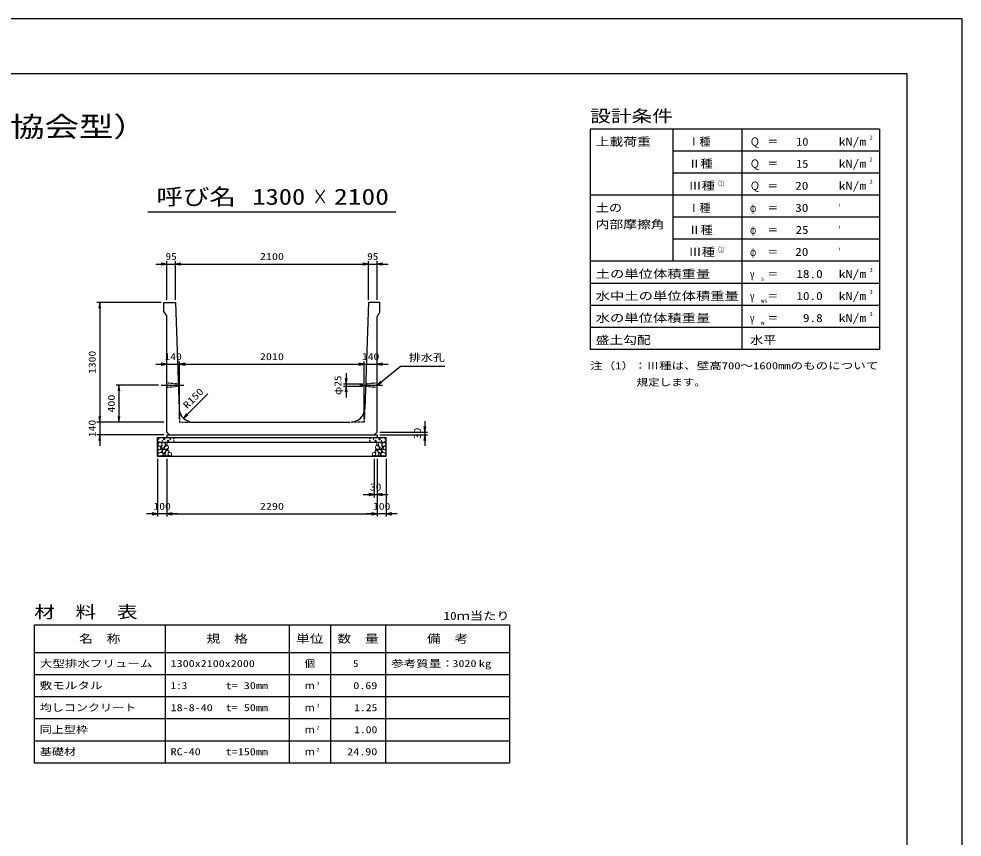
# Model space of a CAD drawing. Units: millimetres at full size. Extents: x 0 to 25230, y 0 to 17820.
# Drawn here: x 14960 to 25230, y 8910 to 17820 of the extents above; entities that cross this region are included whole.
import ezdxf
from ezdxf.enums import TextEntityAlignment as Align

# ---------------------------------------------------------------- set-up
doc = ezdxf.new("R2010")
doc.units = ezdxf.units.MM
doc.linetypes.add('CHAIN', pattern=[18.5, 12, -1.5, 3.5, -1.5])
doc.linetypes.add('DASHED_SPACED', pattern=[12, 6, -6])
for name, color, linetype, lineweight in [('0_2', 7, 'Continuous', 25), ('D-BMK', 2, 'CHAIN', 25), ('D-DCR-HCHn', 4, 'Continuous', 9), ('D-MTR-FRAM', 7, 'Continuous', 25), ('D-MTR-LINE', 7, 'Continuous', 25), ('D-STR-DIM', 7, 'Continuous', 25), ('D-STR-STRn', 1, 'Continuous', 25), ('D-TTL', 2, 'Continuous', 25), ('D-TTL-FRAM', 2, 'Continuous', 25), ('D-TTL-LINE', 7, 'Continuous', 25), ('D-TTL-TXT', 7, 'Continuous', 25)]:
    doc.layers.add(name, color=color, linetype=linetype, lineweight=lineweight)
for name, color, linetype in [('D-DOC', 7, 'Continuous'), ('D-MTR', 7, 'Continuous'), ('D-MTR-TXT', 7, 'Continuous')]:
    doc.layers.add(name, color=color, linetype=linetype)
doc.styles.add('ＭＳ ゴシック', font='')
doc.styles.get('ＭＳ ゴシック').set_extended_font_data('MS Gothic')

# ---------------------------------------------------------------- blocks, each defined once
blk = doc.blocks.new('open_arrow')
at = {"color": 0, "linetype": 'Continuous', "lineweight": -2}
blk.add_lwpolyline([(7.5, 1.25), (0, 0), (7.5, -1.25)], dxfattribs=at)

msp = doc.modelspace()

# ---------------------------------------------------------------- linework, layer by layer
at = {"layer": '0_2'}
for p, q in [((16480, 13830), (16020, 13830)), ((16050, 13830), (16050, 13430)), ((16540, 13430), (16020, 13430))]:
    msp.add_line(p, q, dxfattribs=at)
at = {"layer": 'D-BMK'}
for p, q in [((16510, 13830), (16756.154, 13830)), ((18673.846, 13830), (18920, 13830))]:
    msp.add_line(p, q, dxfattribs=at)
at = {"layer": 'D-DCR-HCHn'}
for points in [[(16475.46, 13160.356), (16470.26, 13144.753), (16477.194, 13134.352), (16494.53, 13132.618), (16506.366, 13137.699), (16501.464, 13149.954), (16504.932, 13156.889), (16497.997, 13163.823), (16487.596, 13167.29)], [(16508.399, 13203.696), (16492.796, 13207.163), (16478.928, 13200.228), (16477.194, 13184.626), (16480.661, 13172.491), (16497.997, 13167.29), (16510.132, 13167.29), (16515.333, 13175.958), (16515.333, 13195.028)], [(16522.267, 13205.429), (16517.067, 13189.827), (16518.8, 13172.491), (16506.665, 13153.421), (16522.267, 13144.753), (16539.603, 13153.421), (16550.005, 13167.29), (16553.472, 13189.827), (16550.005, 13201.962), (16539.603, 13207.163)], [(16525.735, 13144.753), (16517.067, 13137.819), (16520.534, 13132.618), (16532.669, 13132.618), (16537.87, 13134.352), (16541.337, 13141.286), (16536.136, 13146.487)], [(16551.739, 13163.823), (16543.071, 13143.02), (16550.005, 13134.352), (16570.808, 13134.352), (16579.476, 13137.819), (16588.144, 13149.954), (16588.144, 13160.356), (16579.476, 13174.224), (16569.074, 13175.958)], [(16555.206, 13201.962), (16555.206, 13181.159), (16563.874, 13175.958), (16572.542, 13181.159), (16574.275, 13193.294), (16572.542, 13203.696), (16560.407, 13207.163)], [(18878.261, 13163.823), (18886.929, 13143.02), (18879.995, 13134.352), (18859.192, 13134.352), (18850.524, 13137.819), (18841.856, 13149.954), (18841.856, 13160.356), (18850.524, 13174.224), (18860.926, 13175.958)], [(18874.794, 13201.962), (18874.794, 13181.159), (18866.126, 13175.958), (18857.458, 13181.159), (18855.725, 13193.294), (18857.458, 13203.696), (18869.593, 13207.163)], [(18907.733, 13205.429), (18912.933, 13189.827), (18911.2, 13172.491), (18923.335, 13153.421), (18907.733, 13144.753), (18890.397, 13153.421), (18879.995, 13167.29), (18876.528, 13189.827), (18879.995, 13201.962), (18890.397, 13207.163)], [(18904.265, 13144.753), (18912.933, 13137.819), (18909.466, 13132.618), (18897.331, 13132.618), (18892.13, 13134.352), (18888.663, 13141.286), (18893.864, 13146.487)], [(18921.601, 13203.696), (18937.204, 13207.163), (18951.072, 13200.228), (18952.806, 13184.626), (18949.339, 13172.491), (18932.003, 13167.29), (18919.868, 13167.29), (18914.667, 13175.958), (18914.667, 13195.028)], [(18954.54, 13160.356), (18959.74, 13144.753), (18952.806, 13134.352), (18935.47, 13132.618), (18923.634, 13137.699), (18928.536, 13149.954), (18925.068, 13156.889), (18932.003, 13163.823), (18942.404, 13167.29)], [(16508.366, 13102.757), (16521.208, 13122.019), (16519.603, 13126.834), (16501.946, 13131.65), (16485.894, 13130.045), (16474.658, 13120.414), (16473.052, 13109.177), (16474.658, 13097.941), (16487.499, 13094.731)], [(16514.787, 13062.627), (16526.023, 13067.443), (16529.234, 13083.494), (16522.813, 13094.731), (16511.577, 13097.941), (16497.13, 13096.336), (16481.078, 13089.915), (16473.052, 13080.284), (16473.052, 13069.048), (16477.868, 13062.627), (16497.13, 13064.232)], [(16553.311, 13102.757), (16561.337, 13122.019), (16554.916, 13130.045), (16535.654, 13130.045), (16527.628, 13126.834), (16519.603, 13115.598), (16519.603, 13105.967), (16527.628, 13093.125), (16537.259, 13091.52)], [(16550.101, 13067.443), (16550.101, 13086.705), (16542.075, 13091.52), (16534.049, 13086.705), (16532.444, 13075.469), (16534.049, 13065.837), (16545.285, 13062.627)], [(16580.599, 13064.232), (16585.415, 13078.679), (16583.81, 13094.731), (16595.046, 13112.388), (16580.599, 13120.414), (16564.548, 13112.388), (16554.916, 13099.546), (16551.706, 13078.679), (16554.916, 13067.443), (16564.548, 13062.627)], [(16577.389, 13120.414), (16585.415, 13126.834), (16582.204, 13131.65), (16570.968, 13131.65), (16566.153, 13130.045), (16562.942, 13123.624), (16567.758, 13118.808)], [(16593.441, 13065.837), (16607.887, 13062.627), (16620.729, 13069.048), (16622.334, 13083.494), (16619.124, 13094.731), (16603.072, 13099.546), (16591.836, 13099.546), (16587.02, 13091.52), (16587.02, 13073.863)], [(18836.559, 13065.837), (18822.113, 13062.627), (18809.271, 13069.048), (18807.666, 13083.494), (18810.876, 13094.731), (18826.928, 13099.546), (18838.164, 13099.546), (18842.98, 13091.52), (18842.98, 13073.863)], [(18849.401, 13064.232), (18844.585, 13078.679), (18846.19, 13094.731), (18834.954, 13112.388), (18849.401, 13120.414), (18865.452, 13112.388), (18875.084, 13099.546), (18878.294, 13078.679), (18875.084, 13067.443), (18865.452, 13062.627)], [(18852.611, 13120.414), (18844.585, 13126.834), (18847.796, 13131.65), (18859.032, 13131.65), (18863.847, 13130.045), (18867.058, 13123.624), (18862.242, 13118.808)], [(18876.689, 13102.757), (18868.663, 13122.019), (18875.084, 13130.045), (18894.346, 13130.045), (18902.372, 13126.834), (18910.397, 13115.598), (18910.397, 13105.967), (18902.372, 13093.125), (18892.741, 13091.52)], [(18879.899, 13067.443), (18879.899, 13086.705), (18887.925, 13091.52), (18895.951, 13086.705), (18897.556, 13075.469), (18895.951, 13065.837), (18884.715, 13062.627)], [(18915.213, 13062.627), (18903.977, 13067.443), (18900.766, 13083.494), (18907.187, 13094.731), (18918.423, 13097.941), (18932.87, 13096.336), (18948.922, 13089.915), (18956.948, 13080.284), (18956.948, 13069.048), (18952.132, 13062.627), (18932.87, 13064.232)], [(18921.634, 13102.757), (18908.792, 13122.019), (18910.397, 13126.834), (18928.054, 13131.65), (18944.106, 13130.045), (18955.342, 13120.414), (18956.948, 13109.177), (18955.342, 13097.941), (18942.501, 13094.731)]]:
    msp.add_lwpolyline(points, close=True, dxfattribs=at)
for centre, radius in [((16543.336, 13243.955), 7.5), ((16648.131, 13250.006), 3), ((18781.869, 13250.006), 3), ((18886.664, 13243.955), 7.5), ((16480.727, 13243.955), 3), ((16481.869, 13218.91), 3), ((16522.292, 13225.752), 3), ((16586.664, 13224.961), 7.5), ((16607.708, 13243.164), 3), ((16649.273, 13224.961), 3), ((18780.727, 13224.961), 3), ((18822.292, 13243.164), 3), ((18843.336, 13224.961), 7.5), ((18907.708, 13225.752), 3), ((18948.131, 13218.91), 3), ((18949.273, 13243.955), 3)]:
    msp.add_circle(centre, radius, dxfattribs=at)
at = {"layer": 'D-MTR-FRAM'}
for p, q in [((15127.5, 11220), (20302.5, 11220)), ((15127.5, 11220), (15127.5, 9720)), ((20302.5, 11220), (20302.5, 9720)), ((15127.5, 9720), (20302.5, 9720))]:
    msp.add_line(p, q, dxfattribs=at)
at = {"layer": 'D-MTR-LINE'}
for p, q in [((16552.5, 11220), (16552.5, 9720)), ((17902.5, 11220), (17902.5, 9720)), ((18352.5, 11220), (18352.5, 9720)), ((18952.5, 11220), (18952.5, 9720)), ((15127.5, 10920), (20302.5, 10920)), ((15127.5, 10680), (20302.5, 10680)), ((15127.5, 10440), (20302.5, 10440)), ((15127.5, 10200), (20302.5, 10200)), ((15127.5, 9960), (20302.5, 9960))]:
    msp.add_line(p, q, dxfattribs=at)
at = {"layer": 'D-STR-DIM'}
for p, q in [((16450, 15150), (16785, 15150)), ((16570, 14760), (16570, 15180)), ((16665, 14760), (16665, 15180)), ((16665, 14760), (16665, 15180)), ((16665, 15150), (18765, 15150)), ((18645, 15150), (18980, 15150)), ((18765, 14760), (18765, 15180)), ((18765, 14760), (18765, 15180)), ((18860, 14760), (18860, 15180)), ((16510, 14730), (15810, 14730)), ((15840, 14730), (15840, 13430)), ((16710, 13460), (16710, 14090)), ((16710, 13460), (16710, 14090)), ((18720, 13460), (18720, 14090)), ((18720, 13460), (18720, 14090)), ((16450, 14060), (16830, 14060)), ((16710, 14060), (18720, 14060)), ((18600, 14060), (18980, 14060)), ((18523.846, 13962.5), (18523.846, 13697.5)), ((18704.279, 13842.5), (18493.846, 13842.5)), ((18703.413, 13817.5), (18493.846, 13817.5)), ((16750.682, 13472.115), (17015.847, 13737.28)), ((15840, 13550), (15840, 13170)), ((16540, 13430), (15810, 13430)), ((16540, 13430), (15810, 13430)), ((19380, 13440), (19380, 13170)), ((16540, 13290), (15810, 13290)), ((18890, 13320), (19410, 13320)), ((18890, 13290), (19410, 13290)), ((16470, 13030), (16470, 12400)), ((16570, 13030), (16570, 12400)), ((16570, 13030), (16570, 12400)), ((18830, 13030), (18830, 12610)), ((18860, 13030), (18860, 12400)), ((18860, 13030), (18860, 12400)), ((18860, 13030), (18860, 12610)), ((18960, 13030), (18960, 12400)), ((18710, 12640), (18980, 12640)), ((16690, 12430), (16350, 12430)), ((16570, 12430), (18860, 12430)), ((19080, 12430), (18740, 12430))]:
    msp.add_line(p, q, dxfattribs=at)
msp.add_lwpolyline([(18860, 13830), (19115, 14040), (19175, 14040), (19599.416, 14040)], dxfattribs=at)
at = {"layer": 'D-STR-STRn'}
for p, q in [((16540, 14730), (16665, 14730)), ((16540, 14630), (16540, 14730)), ((16665, 14730), (16704.987, 13574.811)), ((18765, 14730), (18725.013, 13574.811)), ((18890, 14730), (18765, 14730)), ((18890, 14630), (18890, 14730)), ((16540, 14630), (16570, 14580)), ((18890, 14630), (18860, 14580)), ((16570, 13320), (16570, 14580)), ((18860, 13320), (18860, 14580)), ((16854.898, 13430), (18563.66, 13430)), ((16470, 13060), (16470, 13260)), ((16470, 13260), (18960, 13260)), ((16570, 13320), (16600, 13290)), ((16570, 13290), (18860, 13290)), ((16570, 13290), (16570, 13260)), ((18860, 13320), (18830, 13290)), ((18860, 13290), (18860, 13260)), ((18960, 13060), (18960, 13260)), ((16470, 13210), (18960, 13210)), ((16470, 13060), (18960, 13060))]:
    msp.add_line(p, q, dxfattribs=at)
at = {"layer": 'D-STR-STRn', "color": 2, "linetype": 'DASHED_SPACED'}
for p, q in [((16695.721, 13842.5), (16570, 13855)), ((16696.587, 13817.5), (16570, 13805)), ((18860, 13805), (18733.413, 13817.5)), ((18860, 13855), (18734.279, 13842.5)), ((16704.987, 13574.811), (16710, 13430)), ((18725.013, 13574.811), (18720, 13430)), ((16710, 13430), (16854.898, 13430)), ((18720, 13430), (18575.102, 13430))]:
    msp.add_line(p, q, dxfattribs=at)
at = {"layer": 'D-STR-STRn'}
for centre, start, end in [((16854.898, 13580), 181.98252, 270), ((18575.102, 13580), 270, 358.01748)]:
    msp.add_arc(centre, 150, start, end, dxfattribs=at)
at = {"layer": 'D-TTL'}
for points in [[(0, 0), (25230, 0), (25230, 17820), (0, 17820)], [(600, 600), (24630, 600), (24630, 17220), (600, 17220)]]:
    msp.add_lwpolyline(points, close=True, dxfattribs=at)
at = {"layer": 'D-TTL-FRAM'}
for p, q in [((24330, 16620), (21180, 16620)), ((21180, 16620), (21180, 14220)), ((24330, 16620), (24330, 14220)), ((24330, 14220), (21180, 14220))]:
    msp.add_line(p, q, dxfattribs=at)
at = {"layer": 'D-TTL-LINE'}
for p, q in [((22080, 16620), (22080, 15180)), ((22830, 16620), (22830, 14220)), ((24330, 16380), (22080, 16380)), ((24330, 16140), (22080, 16140)), ((24330, 15900), (21180, 15900)), ((24330, 15660), (22080, 15660)), ((24330, 15420), (22080, 15420)), ((24330, 15180), (21180, 15180)), ((24330, 14940), (21180, 14940)), ((24330, 14700), (21180, 14700)), ((24330, 14460), (21180, 14460))]:
    msp.add_line(p, q, dxfattribs=at)
at = {"layer": 'D-TTL-TXT'}
msp.add_line((16365, 15720), (19065, 15720), dxfattribs=at)

# ---------------------------------------------------------------- block references
at = {"layer": '0_2', "xscale": 8, "yscale": 8}
for p, rotation in [((16050, 13830), 270), ((16050, 13430), 90)]:
    msp.add_blockref('open_arrow', p, dxfattribs=dict(at, rotation=rotation))
at = {"layer": 'D-STR-DIM', "xscale": 8, "yscale": 8}
for p, rotation in [((16570, 15150), 180), ((18765, 15150), 180), ((18765, 15150), 180), ((15840, 14730), 270), ((16570, 14060), 180), ((18720, 14060), 180), ((18720, 14060), 180), ((18523.846, 13842.5), 90), ((18860, 13830), 39.5), ((18523.846, 13817.5), 270), ((15840, 13430), 90), ((15840, 13430), 90), ((16750.682, 13472.115), 45), ((19380, 13320), 90), ((15840, 13290), 270), ((19380, 13290), 270), ((18830, 12640), 180), ((16470, 12430), 180), ((18860, 12430), 180), ((18860, 12430), 180)]:
    msp.add_blockref('open_arrow', p, dxfattribs=dict(at, rotation=rotation))
for p in [(16665, 15150), (16665, 15150), (18860, 15150), (16710, 14060), (16710, 14060), (18860, 14060), (18860, 12640), (16570, 12430), (16570, 12430), (18960, 12430)]:
    msp.add_blockref('open_arrow', p, dxfattribs=at)

# ---------------------------------------------------------------- texts
at = {"layer": '0_2', "style": 'ＭＳ ゴシック', "width": 1.25}
msp.add_text('400', height=76.98, rotation=90, dxfattribs=at).set_placement((15967.5, 13630), align=Align.MIDDLE_CENTER)
at = {"layer": 'D-DOC', "style": 'ＭＳ ゴシック'}
for s, width, p in [('注（1）：Ⅲ種は、壁高700～1600mmのものについて', 1.3, (21180, 13981)), ('\u3000\u3000\u3000\u3000規定します。', 1.2, (21180, 13801))]:
    msp.add_text(s, height=76.98, dxfattribs=dict(at, width=width)).set_placement(p, align=Align.BOTTOM_LEFT)
at = {"layer": 'D-MTR', "style": 'ＭＳ ゴシック', "width": 1.25}
msp.add_text('材\u3000料\u3000表', height=132, dxfattribs=at).set_placement((15127.5, 11256), align=Align.BOTTOM_LEFT)
at = {"layer": 'D-MTR', "style": 'ＭＳ ゴシック', "width": 1.2}
msp.add_text('10ｍ当たり', height=87.98, dxfattribs=at).set_placement((20302.5, 11249), align=Align.BOTTOM_RIGHT)
at = {"layer": 'D-MTR-TXT', "style": 'ＭＳ ゴシック'}
for s, height, width, p in [('名\u3000称', 87.98, 1.25, (15840, 11070)), ('規\u3000格', 87.98, 1.25, (17227.5, 11070)), ('単位', 87.98, 1.25, (18127.5, 11070)), ('数\u3000量', 87.98, 1.25, (18652.5, 11070)), ('備\u3000考', 87.98, 1.25, (19627.5, 11070)), ('個', 76.98, 1.1, (18127.5, 10800))]:
    msp.add_text(s, height=height, dxfattribs=dict(at, width=width)).set_placement(p, align=Align.MIDDLE_CENTER)
for s, width, p in [('大型排水フリューム', 1.3, (15187.5, 10800)), ('1300x2100x2000', 1.25, (16612.5, 10800)), ('参考質量：    kg', 1.3, (19012.5, 10800)), ('敷モルタル', 1.3, (15187.5, 10560)), ('1:3', 1.15, (16612.5, 10560)), ('t= 30mm', 1.25, (17212.5, 10560)), ('均しコンクリート', 1.25, (15187.5, 10320)), ('18-8-40', 1.25, (16612.5, 10320)), ('t= 50mm', 1.25, (17212.5, 10320)), ('同上型枠', 1.25, (15187.5, 10080)), ('基礎材', 1.25, (15187.5, 9840)), ('RC-40', 1.25, (16612.5, 9840)), ('t=150mm', 1.25, (17212.5, 9840))]:
    msp.add_text(s, height=76.98, dxfattribs=dict(at, width=width)).set_placement(p, align=Align.MIDDLE_LEFT)
for s, width, p in [('5', 1.15, (18657.83, 10800)), ('3020', 1.25, (19942.5, 10800)), ('0.69', 1.25, (18862.5, 10560)), ('1.25', 1.2, (18862.5, 10320)), ('1.00', 1.2, (18862.5, 10080)), ('24.90', 1.25, (18862.5, 9840))]:
    msp.add_text(s, height=76.98, dxfattribs=dict(at, width=width)).set_placement(p, align=Align.MIDDLE_RIGHT)
for p in [(18127.5, 10560), (18127.5, 10320), (18127.5, 10080), (18127.5, 9840)]:
    msp.add_text('ｍ', height=76.98, dxfattribs=at).set_placement(p, align=Align.MIDDLE_CENTER)
at = {"layer": 'D-MTR-TXT', "style": 'ＭＳ ゴシック', "width": 1.15}
for s, p in [('3', (18202.5, 10553)), ('3', (18202.5, 10313)), ('2', (18202.5, 10073)), ('2', (18202.5, 9833))]:
    msp.add_text(s, height=38.49, dxfattribs=at).set_placement(p, align=Align.BOTTOM_LEFT)
at = {"layer": 'D-STR-DIM', "style": 'ＭＳ ゴシック'}
for s, width, p in [('95', 1.15, (16617.5, 15232.5)), ('2100', 1.25, (17715, 15232.5)), ('95', 1.15, (18812.5, 15232.5)), ('140', 1.2, (16640, 14142.5)), ('2010', 1.25, (17715, 14142.5)), ('140', 1.2, (18790, 14142.5)), ('30', 1.2, (18845, 12722.5)), ('100', 1.2, (16520, 12512.5)), ('2290', 1.25, (17715, 12512.5)), ('100', 1.2, (18910, 12512.5))]:
    msp.add_text(s, height=76.98, dxfattribs=dict(at, width=width)).set_placement(p, align=Align.MIDDLE_CENTER)
for s, width, p in [('1300', 1.2, (15757.5, 14080)), ('φ25', 1.15, (18432.818, 13830)), ('140', 1.2, (15757.5, 13360)), ('30', 1.2, (19297.5, 13305))]:
    msp.add_text(s, height=76.98, rotation=90, dxfattribs=dict(at, width=width)).set_placement(p, align=Align.MIDDLE_CENTER)
at = {"layer": 'D-STR-DIM', "style": 'ＭＳ ゴシック', "width": 1.25}
msp.add_text('排水孔', height=76.98, dxfattribs=at).set_placement((19205, 14070), align=Align.BOTTOM_LEFT)
msp.add_text('R150', height=76.98, rotation=45, dxfattribs=at).set_placement((16809.092, 13553.152), align=Align.BOTTOM_LEFT)
at = {"layer": 'D-TTL-TXT', "style": 'ＭＳ ゴシック'}
for s, height, width, p in [('設計条件', 132, 1.25, (21180, 16656)), ('上載荷重', 87.98, 1.25, (21240, 16412)), ('2', 43.99, 1.15, (24222, 16492)), ('Ｑ', 87.98, 0.9, (22920, 16412)), ('＝', 87.98, 0.95, (23112, 16412)), ('kN/m', 87.98, 1.25, (23886, 16412)), ('Ⅱ種', 87.98, 1.1, (22250, 16172)), ('Ｑ', 87.98, 0.9, (22920, 16172)), ('＝', 87.98, 0.95, (23112, 16172)), ('kN/m', 87.98, 1.25, (23886, 16172)), ('2', 43.99, 1.15, (24222, 16252)), ('Ⅲ種', 87.98, 1.2, (22250, 15932)), ('（1）', 54.99, 0.6, (22546.769, 15982.923)), ('Ｑ', 87.98, 0.9, (22920, 15932)), ('＝', 87.98, 0.95, (23112, 15932)), ('kN/m', 87.98, 1.25, (23886, 15932)), ('2', 43.99, 1.15, (24222, 16012)), ('土の', 87.98, 1.2, (21240, 15692)), ('φ', 87.98, 0.75, (22920, 15692)), ('＝', 87.98, 0.95, (23112, 15692)), ('°', 87.98, 0.3, (23886, 15692)), ('内部摩擦角', 87.98, 1.25, (21240, 15512)), ('Ⅱ種', 87.98, 1.1, (22250, 15452)), ('φ', 87.98, 0.75, (22920, 15452)), ('＝', 87.98, 0.95, (23112, 15452)), ('°', 87.98, 0.3, (23886, 15452)), ('Ⅲ種', 87.98, 1.2, (22250, 15212)), ('（1）', 54.99, 0.6, (22546.769, 15262.923)), ('φ', 87.98, 0.75, (22920, 15212)), ('°', 87.98, 0.3, (23886, 15212)), ('＝', 87.98, 0.95, (23112, 15212)), ('土の単位体積重量', 87.98, 1.3, (21240, 14972)), ('3', 43.99, 1.15, (24222, 15052)), ('γ', 87.98, 0.75, (22920, 14972)), ('s', 43.99, 1.15, (23040, 14956)), ('＝', 87.98, 0.95, (23112, 14972)), ('kN/m', 87.98, 1.25, (23886, 14972)), ('水中土の単位体積重量', 87.98, 1.3, (21240, 14732)), ('γ', 87.98, 0.75, (22920, 14732)), ('＝', 87.98, 0.95, (23112, 14732)), ('kN/m', 87.98, 1.25, (23886, 14732)), ('3', 43.99, 1.15, (24222, 14812)), ('ws', 43.99, 1.2, (23040, 14716)), ('水の単位体積重量', 87.98, 1.3, (21240, 14492)), ('γ', 87.98, 0.75, (22920, 14492)), ('kN/m', 87.98, 1.25, (23886, 14492)), ('3', 43.99, 1.15, (24222, 14572)), ('w', 43.99, 1.25, (23040, 14476)), ('＝', 87.98, 0.95, (23112, 14492)), ('盛土勾配', 87.98, 1.25, (21240, 14252)), ('水平', 87.98, 1.2, (22920, 14252))]:
    msp.add_text(s, height=height, dxfattribs=dict(at, width=width)).set_placement(p, align=Align.BOTTOM_LEFT)
for s, height, width, p in [('大型排水フリューム（農業土木事業協会型）', 219.9, 1.25, (12615, 16470)), ('呼び名', 176, 1.2, (16890, 15742.5)), ('1300', 176, 1.2, (17790, 15742.5)), ('×', 176, 0.7, (18240, 15742.5)), ('2100', 176, 1.25, (18690, 15742.5))]:
    msp.add_text(s, height=height, dxfattribs=dict(at, width=width)).set_placement(p, align=Align.BOTTOM_CENTER)
for p in [(22250, 16412), (22250, 15692)]:
    msp.add_text('Ⅰ種', height=87.98, dxfattribs=at).set_placement(p, align=Align.BOTTOM_LEFT)
for s, width, p in [('10', 1.1, (23556, 16412)), ('15', 1.1, (23556, 16172)), ('20', 1.2, (23556, 15932)), ('30', 1.2, (23556, 15692)), ('25', 1.15, (23556, 15452)), ('20', 1.2, (23556, 15212)), ('18.0', 1.2, (23712, 14972)), ('10.0', 1.2, (23712, 14732)), ('9.8', 1.2, (23712, 14492))]:
    msp.add_text(s, height=87.98, dxfattribs=dict(at, width=width)).set_placement(p, align=Align.BOTTOM_RIGHT)

doc.saveas('drawing.dxf')
